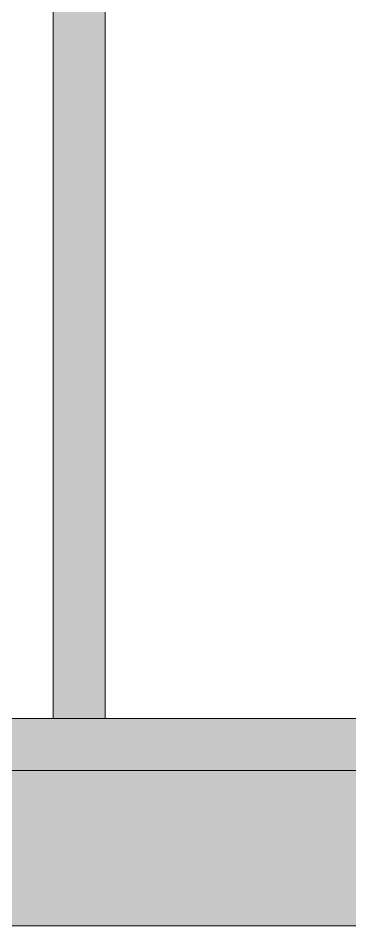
# Model space of a CAD drawing. Header units: inches. Extents: x -23034 to -8448, y -290 to 853.
# Drawn here: x -19316.99 to -19304.19, y -6 to 29.05 of the extents above; entities that cross this region are included whole.
import ezdxf

# ---------------------------------------------------------------- set-up
doc = ezdxf.new("R2010")
doc.units = ezdxf.units.IN
doc.header["$MEASUREMENT"] = 0
doc.layers.add('A-GLAZ-CWMG', color=51, linetype='Continuous', lineweight=9)
doc.layers.add('C-BLDG-PADS', color=91, linetype='Continuous', lineweight=9)

# ---------------------------------------------------------------- blocks, each defined once
blk = doc.blocks.new('Rectangular Mullion - Exterior 2_ x 4_5_-1135280-Section 8')
at = {"layer": 'A-GLAZ-CWMG'}
blk.add_hatch(color=256, dxfattribs=at).paths.add_polyline_path([(-26156.512, 0), (-26128.015, 0), (-26128.015, 2), (-26161.828, 2), (-26161.828, 0)], flags=0)
blk.add_line((-26161.828, 2), (-26128.015, 2), dxfattribs=at)
blk = doc.blocks.new('Rectangular Mullion - Exterior 2_ x 4_5_-V24-Section 8')
at = {"layer": 'A-GLAZ-CWMG'}
h = blk.add_hatch(color=256, dxfattribs=at)
h.paths.add_polyline_path([(-26165.592, 0), (-26166.248, 2), (-26178.031, 2), (-26177.963, 0), (-26171.368, 0)], flags=0)
h.paths.add_polyline_path([(-26191.555, 0), (-26191.637, 0.01), (-26191.637, 0.25), (-26198.015, 0.25), (-26198.015, 0), (-26191.612, 0)], flags=0)
h.paths.add_polyline_path([(-26184.737, 0), (-26184.737, 0.25), (-26190.623, 0.25), (-26190.56, 0), (-26185.585, 0)], flags=0)
h.paths.add_polyline_path([(-26184.478, 0), (-26179.661, 0), (-26180.219, 2), (-26190.521, 2), (-26190.56, 0.75), (-26183.029, 0.75), (-26183.029, 0.25), (-26184.478, 0.25), (-26184.478, 0.01)], flags=0)
h.paths.add_polyline_path([(-26164.542, 0), (-26161.828, 0), (-26161.828, 2), (-26165.199, 2), (-26164.565, 0.068)], flags=0)
h.paths.add_polyline_path([(-26196.464, 0.75), (-26191.594, 0.75), (-26191.555, 2), (-26196.464, 2)], flags=0)
h.paths.add_polyline_path([(-26179.032, 1.458), (-26179.06, 2), (-26179.176, 1.976), (-26179.039, 1.485)], flags=0)
blk.add_line((-26165.2, 2), (-26161.828, 2), dxfattribs=at)
blk = doc.blocks.new('Rectangular Mullion - Exterior 2_ x 4_5_-1142343-Section 8')
at = {"layer": 'A-GLAZ-CWMG'}
blk.add_hatch(color=256, dxfattribs=at).paths.add_polyline_path([(-26162.828, 2), (-26160.828, 2), (-26160.828, 96), (-26162.828, 96), (-26162.828, 8.176)], flags=0)
for p, q in [((-26162.828, 96), (-26162.828, 2)), ((-26160.828, 96), (-26160.828, 2)), ((-26160.828, 2), (-26162.828, 2))]:
    blk.add_line(p, q, dxfattribs=at)

msp = doc.modelspace()

# ---------------------------------------------------------------- hatches: boundary and pattern name
at = {"layer": 'C-BLDG-PADS'}
h = msp.add_hatch(dxfattribs=at)
h.set_pattern_fill('FP_12', color=256, style=0, pattern_type=2)
h.set_pattern_definition([(50, (-32938.486, 67.247), (55.0854, -4.81984), [5.76, -63.36]), (355, (-32938.486, 67.247), (-10.65569, 57.76853), [4.608, -50.688]), (100.451, (-32933.895, 66.846), (44.42947, 52.94866), [4.895, -53.848]), (46.184, (-32938.486, 82.61), (81.96444, -12.71212), [8.64, -95.04]), (96.636, (-32931.655, 81.55), (71.7815, 74.81238), [7.343, -80.772]), (351.184, (-32938.49, 82.61), (71.78195, 74.81243), [6.912, -76.032]), (21, (-32930.806, 78.767), (45.84207, -30.92146), [5.76, -63.36]), (326, (-32930.806, 78.767), (18.68706, 55.69148), [4.608, -50.688]), (71.451, (-32926.985, 76.19), (64.52891, 24.77011), [4.895, -53.848]), (37.5, (-32938.486, 67.247), (0.933895, 25.566816), [2.534, -47.539, 2.534, -48.922, -50.88]), (37.5, (-32938.486, 67.247), (0.933895, 25.566816), [-101.53, 2.534, -48.346]), (7.5, (-32938.486, 67.247), (20.20404, 30.291303), [2.534, -26.803, 2.534, -46.387, -19.392]), (7.5, (-32938.486, 67.247), (20.20404, 30.291303), [-78.259, 2.534, -16.858]), (327.5, (-32955.612, 67.247), (40.997785, -1.732403), [2.534, -16.666, 2.534, -57.37, -79.488]), (327.5, (-32955.612, 67.247), (40.997785, -1.732403), [-79.104, 2.534, -76.954]), (317.5, (-32963.292, 67.247), (44.78888, 7.68784), [2.534, -22.426, 2.534, -37.248, -56.448]), (317.5, (-32963.292, 67.247), (44.78888, 7.68784), [-64.742, 2.534, -53.914])])
h.paths.add_polyline_path([(-15218.94863, -6), (-15218.94863, 0), (-19429.69863, 0), (-19429.69863, -6), (-15231.32859, -6)], flags=0)

# ---------------------------------------------------------------- linework, layer by layer
for p, q in [((-18894.82363, 0), (-19331.43356, 0)), ((-19429.69863, -6), (-15218.94863, -6))]:
    msp.add_line(p, q, dxfattribs=at)

# ---------------------------------------------------------------- block references
at = {"layer": 'A-GLAZ-CWMG'}
for name in ['Rectangular Mullion - Exterior 2_ x 4_5_-1142343-Section 8', 'Rectangular Mullion - Exterior 2_ x 4_5_-V24-Section 8', 'Rectangular Mullion - Exterior 2_ x 4_5_-1135280-Section 8']:
    msp.add_blockref(name, (6847.1916, 0), dxfattribs=at)

doc.saveas('drawing.dxf')
